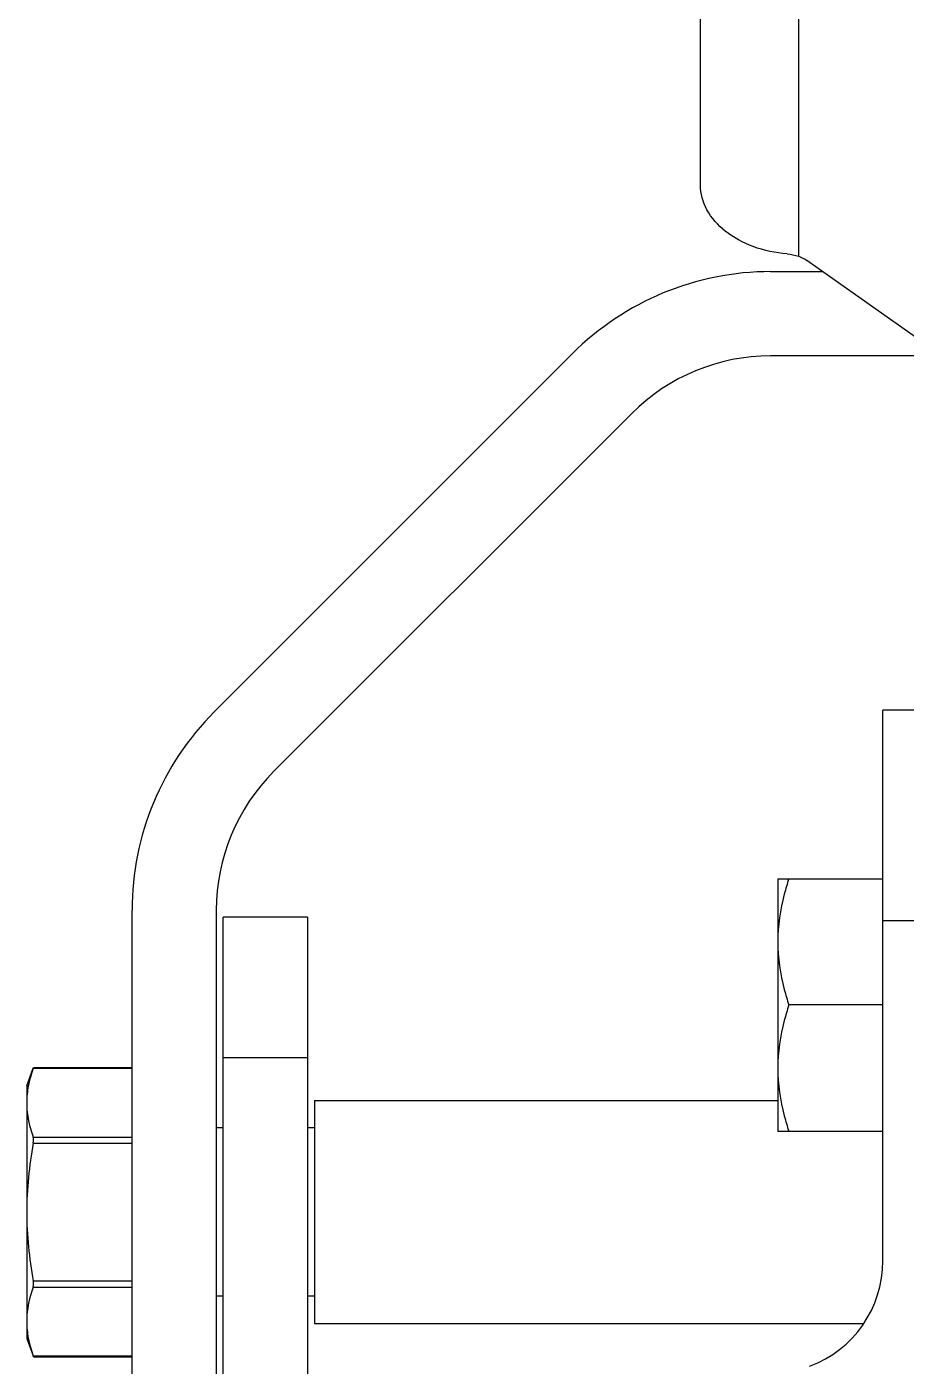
# Model space of a CAD drawing. Extents: x 27938 to 650306, y -92720 to 1524912.
# Drawn here: x 318861 to 319589, y 805428 to 806536 of the extents above; entities that cross this region are included whole.
import ezdxf

# ---------------------------------------------------------------- set-up
doc = ezdxf.new("R2010")
doc.units = 0
doc.header["$LTSCALE"] = 1000
doc.header["$MEASUREMENT"] = 0

msp = doc.modelspace()

# ---------------------------------------------------------------- linework, layer by layer
at = {"linetype": 'Continuous'}
for p, q in [((319418.7, 806405.5), (319418.7, 806974.2)), ((319500, 806346.5), (319500, 806840.8)), ((319743.1, 806176.1), (319506.8, 806343.1)), ((319476.8, 806333.8), (319520, 806333.8)), ((319016.3, 805969.5), (319312.5, 806265.8)), ((319618.6, 806264.1), (319476.8, 806264.1)), ((319361.8, 806216.5), (319065.6, 805920.3)), ((319569.7, 805515.1), (319569.7, 805970.8)), ((319639.4, 805970.8), (319569.7, 805970.8)), ((319482.6, 805831.4), (319482.6, 805622.3)), ((319482.6, 805831.4), (319569.7, 805831.4)), ((318948.3, 805311.6), (318948.3, 805805.3)), ((319018, 805805.3), (319018, 805311.6)), ((319023.8, 804730.8), (319023.8, 805799.5)), ((319093.5, 805799.5), (319023.8, 805799.5)), ((319093.5, 805799.5), (319093.5, 805042.5)), ((319639.4, 805796.6), (319569.7, 805796.6)), ((319569.7, 805726.9), (319491.9, 805726.9)), ((319093.5, 805683.3), (319023.8, 805683.3)), ((318861.1, 805660.1), (318866.4, 805674.6)), ((318866.4, 805674.6), (318866.7, 805675.3)), ((318866.4, 805674.6), (318948.3, 805674.6)), ((318866.7, 805675.3), (318948.3, 805675.3)), ((318861.1, 805660.1), (318861.1, 805451)), ((319099.3, 805647.9), (319099.3, 805463.2)), ((319099.3, 805647.9), (319482.6, 805647.9)), ((319023.8, 805625.2), (319018, 805625.2)), ((319023.8, 805625.2), (319018, 805625.2)), ((319099.3, 805625.2), (319093.5, 805625.2)), ((319099.3, 805625.2), (319093.5, 805625.2)), ((318866.4, 805617.6), (318948.3, 805617.6)), ((319569.7, 805622.3), (319482.6, 805622.3)), ((318866.4, 805612.5), (318948.3, 805612.5)), ((318866.4, 805498.5), (318948.3, 805498.5)), ((318866.4, 805493.5), (318948.3, 805493.5)), ((319023.8, 805485.8), (319018, 805485.8)), ((319023.8, 805485.8), (319018, 805485.8)), ((319099.3, 805485.8), (319093.5, 805485.8)), ((319099.3, 805485.8), (319093.5, 805485.8)), ((319099.3, 805463.2), (319553, 805463.2)), ((318861.1, 805451), (318866.4, 805436.5)), ((318866.4, 805436.5), (318948.3, 805436.5)), ((318866.7, 805435.7), (318866.4, 805436.5)), ((318866.7, 805435.7), (318948.3, 805435.7))]:
    msp.add_line(p, q, dxfattribs=at)
for centre, radius, start, end in [((319476.8, 806101.5), 232.3, 90, 135), ((319476.8, 806101.5), 162.6, 90, 135), ((319180.6, 805805.3), 232.3, 135, 180), ((319180.6, 805805.3), 162.6, 135, 180), ((319476.8, 805515.1), 92.9, 290.3175, 0), ((319476.8, 805515.1), 162.6, 290.3175, 0)]:
    msp.add_arc(centre, radius, start, end, dxfattribs=at)
for points, knots in [([(319490.4, 806348.4), (319480.9, 806349.2), (319462.6, 806353), (319439.2, 806365.5), (319422.9, 806383.4), (319418.7, 806398.4), (319418.7, 806405.5)], [0, 0, 0, 0, 0.28821, 0.553531, 0.788229, 1, 1, 1, 1]), ([(319491.9, 805831.4), (319490.5, 805827.2), (319485.4, 805810.2), (319482.6, 805792.4), (319482.6, 805779.1)], [0, 0, 0, 0, 0.251892, 1, 1, 1, 1]), ([(319482.6, 805779.1), (319482.6, 805765.9), (319485.4, 805748.1), (319490.5, 805731.1), (319491.9, 805726.9)], [0, 0, 0, 0, 0.748108, 1, 1, 1, 1]), ([(319491.9, 805726.9), (319490.5, 805722.6), (319485.4, 805705.7), (319482.6, 805687.9), (319482.6, 805674.6)], [0, 0, 0, 0, 0.251892, 1, 1, 1, 1]), ([(319482.6, 805674.6), (319482.6, 805661.3), (319485.4, 805643.5), (319490.5, 805626.6), (319491.9, 805622.3)], [0, 0, 0, 0, 0.748108, 1, 1, 1, 1]), ([(318861.1, 805646.1), (318861.1, 805638.9), (318862.7, 805629.1), (318865.6, 805619.9), (318866.4, 805617.6)], [0, 0, 0, 0, 0.744761, 1, 1, 1, 1]), ([(318866.4, 805612.5), (318866.5, 805613), (318866.7, 805614.7), (318866.8, 805616.4), (318866.4, 805617.6)], [0, 0, 0, 0, 0.299097, 1, 1, 1, 1]), ([(318866.4, 805493.5), (318865.6, 805491.2), (318862.7, 805481.9), (318861.1, 805472.2), (318861.1, 805465)], [0, 0, 0, 0, 0.25524, 1, 1, 1, 1]), ([(318866.4, 805493.5), (318866.5, 805493.8), (318866.8, 805495.5), (318866.7, 805497.2), (318866.4, 805498.5)], [0, 0, 0, 0, 0.185973, 1, 1, 1, 1])]:
    msp.add_open_spline(points, degree=3, knots=knots, dxfattribs=at)
for points in [[(319490.4, 806348.4), (319493.7, 806348.1), (319496.9, 806347.5), (319500, 806346.5)], [(319500, 806346.5), (319502.4, 806345.7), (319504.8, 806344.6), (319506.8, 806343.1)], [(318866.4, 805674.6), (318864.8, 805669.8), (318863.4, 805664.8), (318862.4, 805659.8)], [(318862.4, 805659.8), (318861.6, 805655.3), (318861.1, 805650.7), (318861.1, 805646.1)], [(318866.4, 805612.5), (318863.2, 805593.7), (318861.1, 805574.6), (318861.1, 805555.5)], [(318861.1, 805555.5), (318861.1, 805536.4), (318863.2, 805517.3), (318866.4, 805498.5)], [(318861.1, 805465), (318861.1, 805460.4), (318861.6, 805455.8), (318862.4, 805451.2)], [(318862.4, 805451.2), (318863.4, 805446.2), (318864.8, 805441.3), (318866.4, 805436.5)]]:
    msp.add_open_spline(points, degree=3, dxfattribs=at)

doc.saveas('drawing.dxf')
